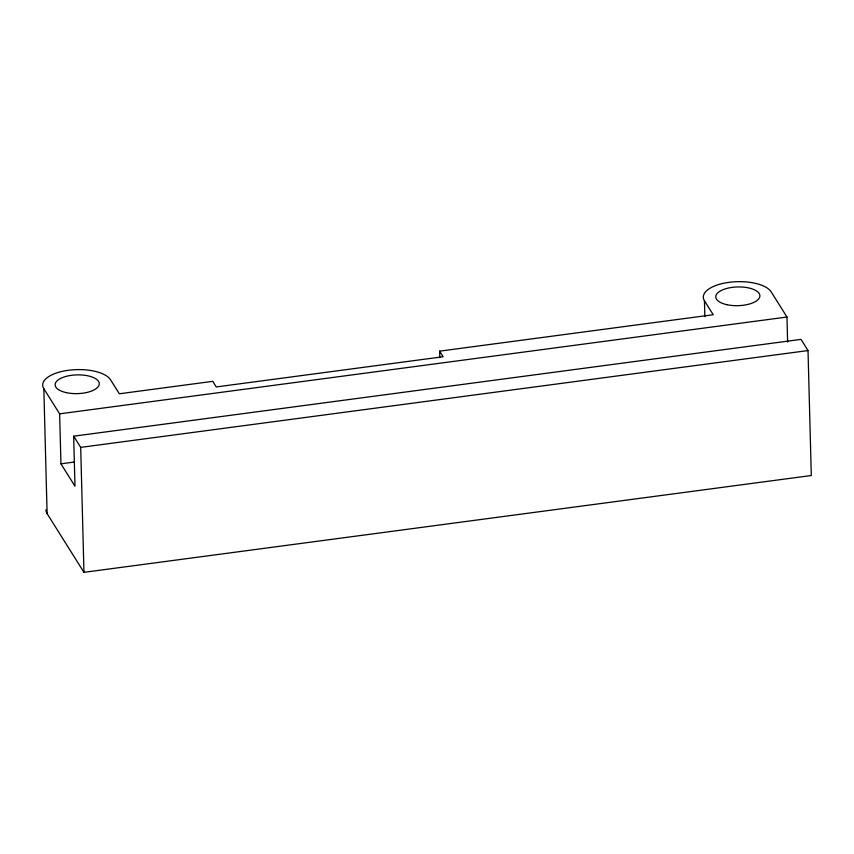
<?xml version="1.0" encoding="UTF-8"?>
<svg xmlns="http://www.w3.org/2000/svg" width="854" height="854" viewBox="0 0 854 854"><rect width="100%" height="100%" fill="white"/><g stroke="black" fill="none" stroke-linecap="round" stroke-linejoin="round"><path stroke-width="1.28" d="M439.81 357.794L439.629 351.143L713.218 314.731L704.443 300.757A34.512 14.635 -1.5 0 1 729.028 282.343A34.512 14.635 -1.5 0 1 771.173 291.876L786.972 317.026L787.623 342.016M439.629 351.143L443.141 356.737L216.265 386.937L212.753 381.343L119.336 393.779L110.561 379.806A34.512 14.635 -1.5 0 0 68.427 370.273A34.512 14.635 -1.5 0 0 43.832 388.687L59.631 413.838L786.972 317.026M59.631 413.838L60.944 463.818L74.981 486.182L73.668 436.191L801.009 339.38L808.023 350.556L811.3 475.518L83.959 572.329L47.109 513.649A34.512 14.635 -1.5 0 1 45.977 509.881M73.668 436.191L80.692 447.379L808.023 350.556M60.944 463.818L74.159 462.067M704.443 300.757L704.86 316.706M80.692 447.379L83.959 572.329M43.832 388.687L47.109 513.649M726.679 304.643A22.087 9.373 -1.5 0 0 759.889 295.89A22.087 9.373 -1.5 0 0 726.85 288.417A22.087 9.373 -1.5 0 0 726.679 304.643M66.068 392.584A22.087 9.373 -1.5 0 0 99.277 383.82A22.087 9.373 -1.5 0 0 66.249 376.347A22.087 9.373 -1.5 0 0 66.068 392.584"/></g></svg>
